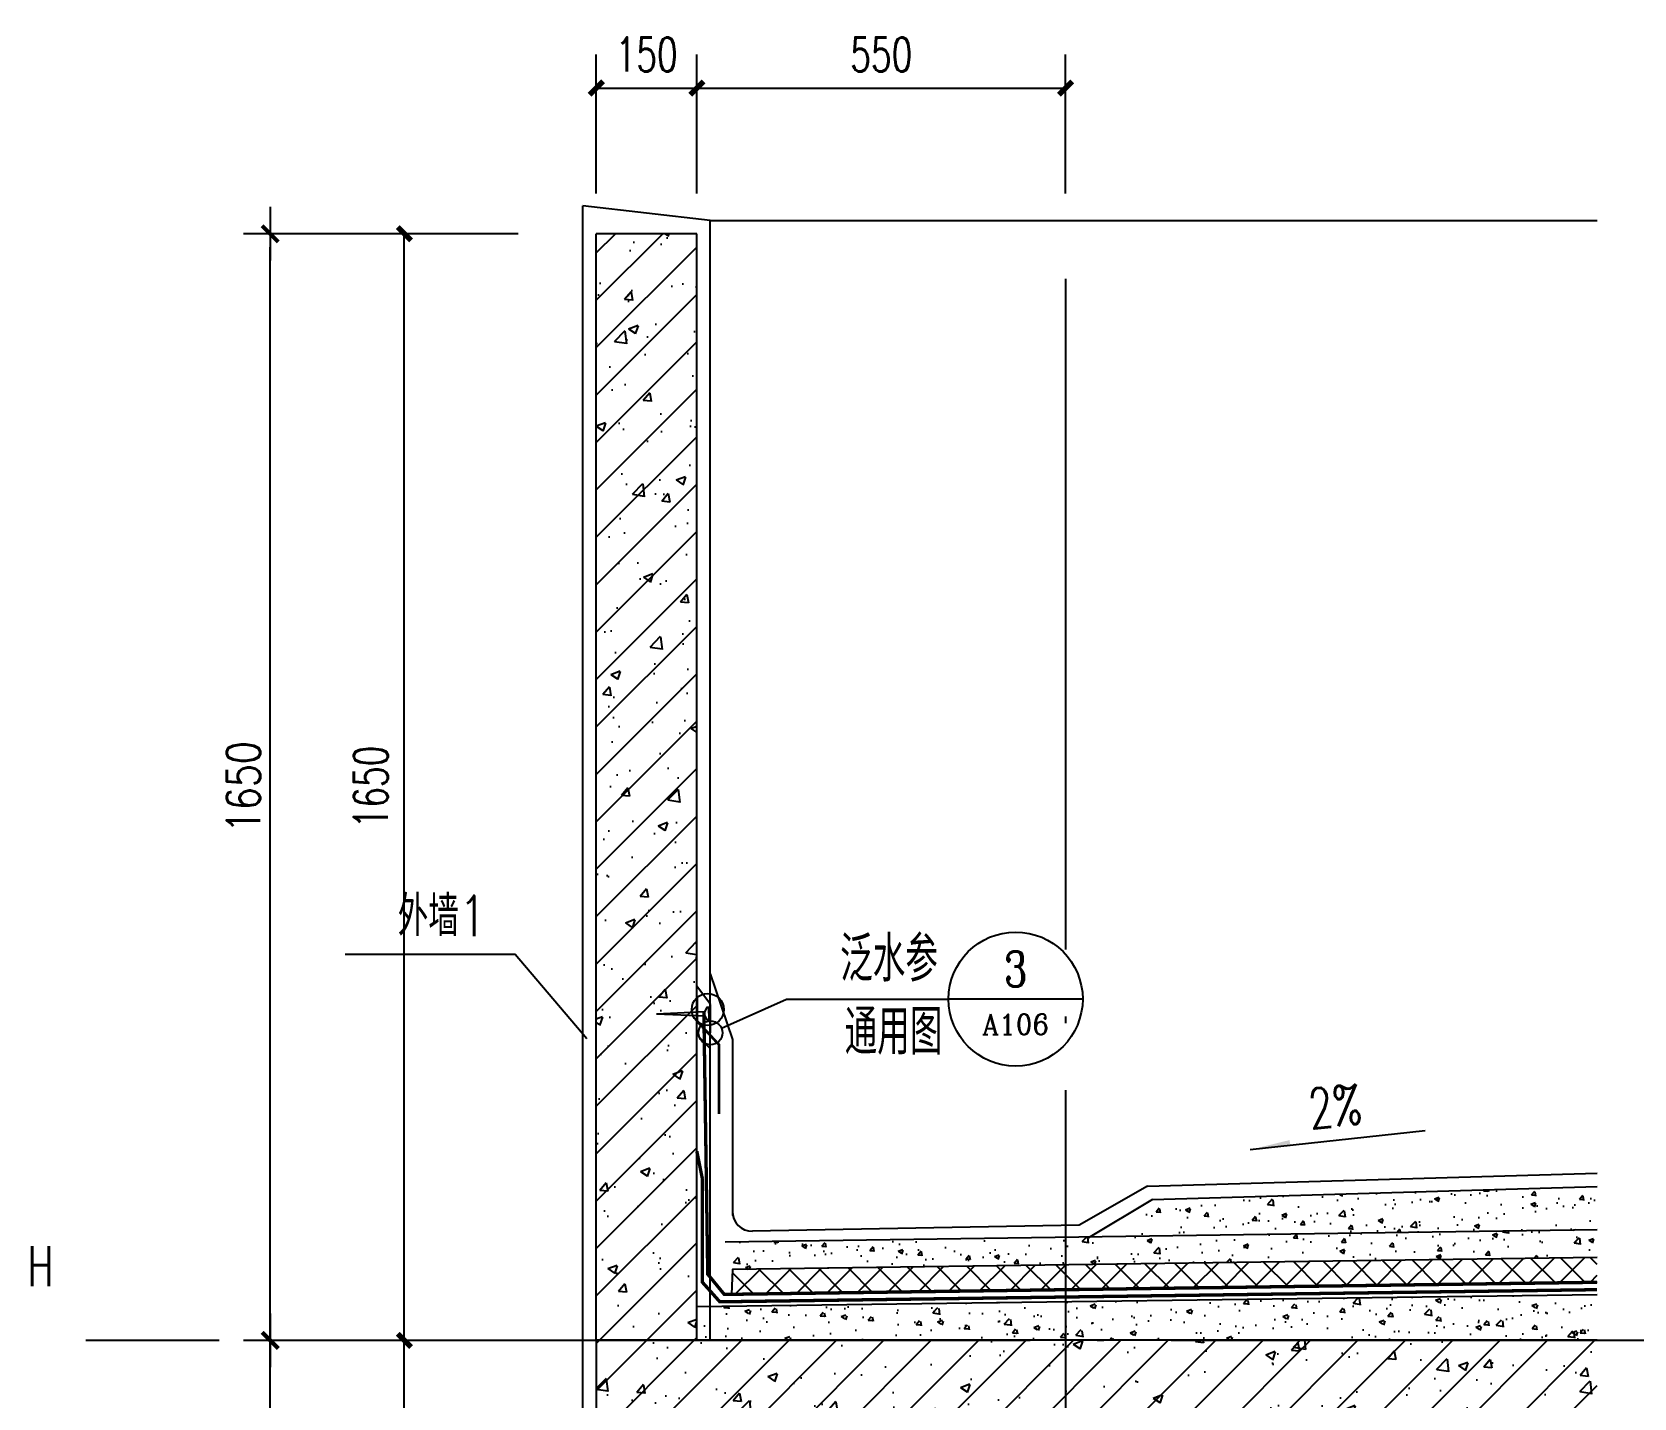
# Model space of a CAD drawing. Extents: x 447078 to 1776277, y 243534 to 519428.
# Drawn here: x 526220 to 528609, y 306437 to 308474 of the extents above; entities that cross this region are included whole.
import ezdxf
from ezdxf.enums import TextEntityAlignment as Align

# ---------------------------------------------------------------- set-up
doc = ezdxf.new("R2010")
doc.units = 0
doc.header["$LTSCALE"] = 1000
doc.header["$MEASUREMENT"] = 0
doc.linetypes.add('DASH', pattern=[0.35, 0.25, -0.1])
doc.linetypes.add('DOTE', pattern=[2.42, 2, -0.2, 0.02, -0.2])
doc.layers.get('Defpoints').update_dxf_attribs({"color": 2, "lineweight": 15})
for name, color, linetype in [('A-SURF', 6, 'Continuous'), ('A-WALL', 140, 'Continuous'), ('A-WALL-HATH', 8, 'Continuous'), ('COLUMN', 210, 'Continuous'), ('DIM_IDEN', 3, 'Continuous'), ('DIM_SYMB', 3, 'Continuous'), ('DOTE', 10, 'DOTE'), ('G-0-XREF', 2, 'Continuous'), ('PUB_DIM', 3, 'Continuous'), ('PUB_TEXT', 7, 'Continuous'), ('STAIR', 4, 'Continuous'), ('SURFACE', 6, 'Continuous'), ('Visible_line', 135, 'Continuous'), ('WALL', 130, 'Continuous'), ('填充', 8, 'Continuous'), ('节点大样$0$ANNO-TEXT', 33, 'Continuous')]:
    doc.layers.add(name, color=color, linetype=linetype)
doc.styles.add('_TCH_DIM', font='SIMPLEX', dxfattribs={"bigfont": 'GBCBIG'})
doc.styles.add('_TCH_DIM_T3', font='SIMPLEX', dxfattribs={"width": 0.705882, "bigfont": 'GBCBIG'})
doc.styles.add('_TCH_LABEL', font='COMPLEX', dxfattribs={"bigfont": 'GBCBIG'})
doc.styles.add('CCDI_T_G02_T3', font='simplex.shx', dxfattribs={"width": 0.8, "bigfont": 'zjdz.shx'})
doc.styles.add('节点大样$0$CCDI-TOG-02', font='simplex.shx', dxfattribs={"width": 0.8, "bigfont": 'zjdz.shx'})
doc.dimstyles.new('_TCH_ARCH&&20', dxfattribs={"dimtxt": 51, "dimasz": 20, "dimexe": 50, "dimexo": 60, "dimgap": 24.5, "dimtad": 1, "dimdec": 0, "dimzin": 0, "dimdsep": 46, "dimtxsty": '_TCH_DIM_T3', "dimblk": 'ARCHTICK', "dimcen": 0.09, "dimclrt": 7, "dimazin": 2, "dimtfac": 1, "dimtdec": 0, "dimtix": 1, "dimtmove": 2, "dimatfit": 3, "dimfxl": 1, "dimtolj": 1, "dimtzin": 0, "dimarcsym": 0})
doc.dimstyles.new('CCDI_DIMN_20$0$TCH&&150', dxfattribs={"dimtxt": 50, "dimasz": 20, "dimexe": 40, "dimexo": 60, "dimgap": 15, "dimtad": 1, "dimdec": 0, "dimzin": 0, "dimdsep": 46, "dimtxsty": 'CCDI_T_G02_T3', "dimblk": 'TICK-3', "dimcen": 0, "dimclrd": 256, "dimclre": 256, "dimclrt": 7, "dimazin": 0, "dimtfac": 0.5, "dimtdec": 0, "dimtix": 1, "dimtmove": 2, "dimatfit": 0, "dimldrblk": 'TICK-arow', "dimfxl": 200, "dimtvp": 1, "dimtolj": 1, "dimtzin": 0, "dimlwd": -1, "dimlwe": -1, "dimarcsym": 0})
pattern_1 = [(45, (-765809.07, -307317.066), (-35.355339, 35.355339), []), (50, (-765809.07, -307317.07), (143.452037, -12.550427), [15, -165]), (355, (-765809.07, -307317.07), (-27.750267, 150.438427), [12, -132]), (100.4514, (-765797.12, -307318.11), (115.701876, 137.887908), [12.748038, -140.228422]), (46.1842, (-765809.07, -307277.07), (213.44821, -33.103803), [22.5, -247.5]), (96.6356, (-765791.28, -307279.82), (186.93254, 194.823574), [19.122058, -210.3426]), (351.1842, (-765809.07, -307277.07), (186.93239, 194.82372), [18, -198]), (21, (-765789.07, -307287.07), (119.38141, -80.523778), [15, -165]), (326, (-765789.07, -307287.07), (48.663066, 145.030009), [12, -132]), (71.4514, (-765779.12, -307293.78), (168.044526, 64.5061), [12.748038, -140.228422]), (37.5, (-765809.07, -307317.066), (2.431971, 66.5787708), [0, -130.4, 0, -134, 0, -132.5]), (7.5, (-765809.07, -307317.066), (52.6139075, 78.8823424), [0, -76.4, 0, -127.4, 0, -50.5]), (327.5, (-765853.67, -307317.066), (106.7644872, -4.5109743), [0, -50, 0, -156, 0, -207]), (317.5, (-765873.67, -307317.07), (116.637234, 20.0209965), [0, -65, 0, -103.6, 0, -147])]

# ---------------------------------------------------------------- blocks, each defined once
blk = doc.blocks.new('A$C19575066')
at = {"layer": 'STAIR'}
for q in [(9.8, 81.9), (16.2, 81.9)]:
    blk.add_line((13.3, 9.2), q, dxfattribs=at)
blk.add_lwpolyline([(16.2, 81.9), (22.6, 84.7), (22.6, 87.1), (3.9, 87.1), (3.9, 84.7), (9.8, 81.9)], dxfattribs=at)
blk = doc.blocks.new('TICK-3')
blk.add_line((2, 0), (-2, 0))
at = {"const_width": 0.3}
blk.add_lwpolyline([(0.6, 0.6), (-0.6, -0.6)], dxfattribs=at)
blk = doc.blocks.new('*D5003')
at = {"layer": 'Defpoints', "color": 0}
for p in [(526575.1, 308173.6), (526799.6, 308173.6), (526799.6, 306523.2)]:
    blk.add_point(p, dxfattribs=at)
at = {"layer": 'PUB_DIM'}
for p, q in [((526739.6, 308173.6), (526535.1, 308173.6)), ((526575.1, 306543.2), (526575.1, 308153.6)), ((526739.6, 306523.2), (526535.1, 306523.2))]:
    blk.add_line(p, q, dxfattribs=at)
at = {"layer": 'PUB_DIM', "xscale": 20, "yscale": 20, "zscale": 20}
for p, rotation in [((526575.1, 308173.6), 90), ((526575.1, 306523.2), 270)]:
    blk.add_blockref('TICK-3', p, dxfattribs=dict(at, rotation=rotation))
at = {"layer": 'PUB_DIM', "color": 7, "insert": (526535.1, 307348.4), "char_height": 50, "attachment_point": 5, "rotation": 90, "style": 'CCDI_T_G02_T3'}
blk.add_mtext('\\A1;1650', dxfattribs=at)
blk = doc.blocks.new('TICK-arow')
blk.add_line((-1, 0), (0, 0))
blk.add_lwpolyline([(0, 0, 0, 1, 0), (-3, 0, 0, 0, 0)], format="xyseb")
blk = doc.blocks.new('*D5004')
at = {"layer": 'Defpoints', "color": 0}
for p in [(526575.1, 306523.2), (526799.6, 306523.2), (526799.6, 305773.2)]:
    blk.add_point(p, dxfattribs=at)
at = {"layer": 'PUB_DIM'}
for p, q in [((526739.6, 306523.2), (526535.1, 306523.2)), ((526575.1, 305793.2), (526575.1, 306503.2)), ((526739.6, 305773.2), (526535.1, 305773.2))]:
    blk.add_line(p, q, dxfattribs=at)
at = {"layer": 'PUB_DIM', "xscale": 20, "yscale": 20, "zscale": 20}
for p, rotation in [((526575.1, 306523.2), 90), ((526575.1, 305773.2), 270)]:
    blk.add_blockref('TICK-3', p, dxfattribs=dict(at, rotation=rotation))
at = {"layer": 'PUB_DIM', "color": 7, "insert": (526535.1, 306148.2), "char_height": 50, "attachment_point": 5, "rotation": 90, "style": 'CCDI_T_G02_T3'}
blk.add_mtext('\\A1;750', dxfattribs=at)
blk = doc.blocks.new('_ArchTick')
at = {"color": 0, "linetype": 'ByBlock', "const_width": 0.4}
blk.add_lwpolyline([(-0.5, -0.5), (0.5, 0.5)], dxfattribs=at)
blk = doc.blocks.new('*D5006')
at = {"layer": 'Defpoints', "color": 0}
for p in [(526775.1, 306523.2), (527004.7, 306523.2), (527004.7, 305873.2)]:
    blk.add_point(p, dxfattribs=at)
at = {"layer": 'PUB_DIM', "color": 0, "lineweight": -2}
for p, q in [((526944.7, 306523.2), (526725.1, 306523.2)), ((526775.1, 305873.2), (526775.1, 306523.2)), ((526944.7, 305873.2), (526725.1, 305873.2))]:
    blk.add_line(p, q, dxfattribs=at)
at = {"layer": 'PUB_DIM', "color": 0, "lineweight": -2, "xscale": 20, "yscale": 20, "zscale": 20}
for p, rotation in [((526775.1, 306523.2), 90), ((526775.1, 305873.2), 270)]:
    blk.add_blockref('_ArchTick', p, dxfattribs=dict(at, rotation=rotation))
at = {"layer": 'PUB_DIM', "color": 7, "insert": (526725.1, 306198.2), "char_height": 51, "attachment_point": 5, "rotation": 90, "style": '_TCH_DIM_T3'}
blk.add_mtext('\\A1;650', dxfattribs=at)
blk = doc.blocks.new('*D5007')
at = {"layer": 'Defpoints', "color": 0}
for p in [(526775.1, 308173.6), (527004.7, 308173.6), (527004.7, 306523.2)]:
    blk.add_point(p, dxfattribs=at)
at = {"layer": 'PUB_DIM', "color": 0, "lineweight": -2}
for p, q in [((526944.7, 308173.6), (526725.1, 308173.6)), ((526775.1, 306523.2), (526775.1, 308173.6)), ((526944.7, 306523.2), (526725.1, 306523.2))]:
    blk.add_line(p, q, dxfattribs=at)
at = {"layer": 'PUB_DIM', "color": 0, "lineweight": -2, "xscale": 20, "yscale": 20, "zscale": 20}
for p, rotation in [((526775.1, 308173.6), 90), ((526775.1, 306523.2), 270)]:
    blk.add_blockref('_ArchTick', p, dxfattribs=dict(at, rotation=rotation))
at = {"layer": 'PUB_DIM', "color": 7, "insert": (526725.1, 307348.4), "char_height": 51, "attachment_point": 5, "rotation": 90, "style": '_TCH_DIM_T3'}
blk.add_mtext('\\A1;1650', dxfattribs=at)
blk = doc.blocks.new('*D5064')
at = {"layer": 'Defpoints', "color": 0}
for p in [(527211.5, 308391), (527061.5, 308173.6), (527211.5, 308173.6)]:
    blk.add_point(p, dxfattribs=at)
at = {"layer": 'PUB_DIM', "color": 0, "lineweight": -2}
for p, q in [((527061.5, 308233.6), (527061.5, 308441)), ((527211.5, 308233.6), (527211.5, 308441)), ((527061.5, 308391), (527211.5, 308391))]:
    blk.add_line(p, q, dxfattribs=at)
at = {"layer": 'PUB_DIM', "color": 0, "lineweight": -2, "xscale": 20, "yscale": 20, "zscale": 20, "rotation": 180}
blk.add_blockref('_ArchTick', (527061.5, 308391), dxfattribs=at)
at = {"layer": 'PUB_DIM', "color": 0, "lineweight": -2, "xscale": 20, "yscale": 20, "zscale": 20}
blk.add_blockref('_ArchTick', (527211.5, 308391), dxfattribs=at)
at = {"layer": 'PUB_DIM', "color": 7, "insert": (527136.5, 308441), "char_height": 51, "attachment_point": 5, "style": '_TCH_DIM_T3'}
blk.add_mtext('\\A1;150', dxfattribs=at)
blk = doc.blocks.new('*D5065')
at = {"layer": 'Defpoints', "color": 0}
for p in [(527761.5, 308391), (527211.5, 308173.6), (527761.5, 308173.6)]:
    blk.add_point(p, dxfattribs=at)
at = {"layer": 'PUB_DIM', "color": 0, "lineweight": -2}
for p, q in [((527211.5, 308233.6), (527211.5, 308441)), ((527761.5, 308233.6), (527761.5, 308441)), ((527211.5, 308391), (527761.5, 308391))]:
    blk.add_line(p, q, dxfattribs=at)
at = {"layer": 'PUB_DIM', "color": 0, "lineweight": -2, "xscale": 20, "yscale": 20, "zscale": 20, "rotation": 180}
blk.add_blockref('_ArchTick', (527211.5, 308391), dxfattribs=at)
at = {"layer": 'PUB_DIM', "color": 0, "lineweight": -2, "xscale": 20, "yscale": 20, "zscale": 20}
blk.add_blockref('_ArchTick', (527761.5, 308391), dxfattribs=at)
at = {"layer": 'PUB_DIM', "color": 7, "insert": (527486.5, 308441), "char_height": 51, "attachment_point": 5, "style": '_TCH_DIM_T3'}
blk.add_mtext('\\A1;550', dxfattribs=at)

msp = doc.modelspace()

# ---------------------------------------------------------------- hatches: boundary and pattern name
at = {"layer": 'A-WALL-HATH'}
h = msp.add_hatch(dxfattribs=at)
h.set_pattern_fill('钢筋混凝土', color=256, scale=20)
h.set_pattern_definition(pattern_1)
h.paths.add_polyline_path([(527211.5, 308173.6), (527061.5, 308173.6), (527061.5, 306523.6), (527211.5, 306523.6)])
h = msp.add_hatch(dxfattribs=at)
h.set_pattern_fill('钢筋混凝土', color=256, scale=20)
h.set_pattern_definition(pattern_1)
h.paths.add_polyline_path([(527861.5, 306373.6), (528565.5, 306373.6), (528554.4, 306377.7), (528554.4, 306523.6), (527061.5, 306523.6), (527061.5, 306373.6), (527661.5, 306373.6), (527661.5, 305923.6), (527061.5, 305923.6), (527061.5, 305823.6), (527861.5, 305823.6)])
at = {"layer": 'DIM_SYMB'}
msp.add_hatch(color=256, dxfattribs=at).paths.add_polyline_path([(528036.9, 306807.6), (528096.6, 306814.1), (528095.7, 306822)])
at = {"layer": 'G-0-XREF', "ltscale": 5}
h = msp.add_hatch(dxfattribs=at)
h.set_pattern_fill('ANSI37', color=8, scale=20)
h.set_pattern_definition([(45, (-793735.335, -279692.503), (-22.4506403, 22.4506403), []), (135, (-793735.335, -279692.503), (-22.4506403, -22.4506403), [])])
h.paths.add_polyline_path([(528554.4, 306609.9), (528554.4, 306647), (527264.4, 306629), (527263, 306591.9)])
at = {"layer": '填充'}
h = msp.add_hatch(dxfattribs=at)
h.set_pattern_fill('混凝土', color=256, scale=10, angle=360, style=0)
h.set_pattern_definition([(50, (-1169181.716, -492965.653), (71.7260183, -6.2752135), [7.5, -82.5]), (355, (-1169181.716, -492965.65), (-13.8751334, 75.2192134), [6, -66]), (100.4514, (-1169175.74, -492966.176), (57.8509382, 68.9439542), [6.374019, -70.1142112]), (46.1842, (-1169181.72, -492945.65), (106.724105, -16.5519014), [11.25, -123.75]), (96.6356, (-1169172.82, -492947.03), (93.4662706, 97.411787), [9.561029, -105.1713]), (351.1842, (-1169181.72, -492945.65), (93.4661945, 97.41186), [9, -99]), (21, (-1169171.716, -492950.653), (59.6907052, -40.261889), [7.5, -82.5]), (326, (-1169171.716, -492950.65), (24.3315332, 72.5150045), [6, -66]), (71.4514, (-1169166.74, -492954.01), (84.0222629, 32.2530497), [6.374019, -70.1142112]), (37.5, (-1169181.716, -492965.653), (1.21598553, 33.2893854), [0, -65.2, 0, -67, 0, -66.25]), (7.5, (-1169181.716, -492965.653), (26.30695374, 39.4411712), [0, -38.2, 0, -63.7, 0, -25.25]), (327.5, (-1169204.016, -492965.653), (53.3822436, -2.25548717), [0, -25, 0, -78, 0, -103.5]), (317.5, (-1169214.016, -492965.653), (58.3186169, 10.0104982), [0, -32.5, 0, -51.8, 0, -73.5])])
h.paths.add_polyline_path([(528554.4, 306752.6), (527891.3, 306733.2), (527865, 306709.4), (527864.5, 306680.5), (527865.4, 306680.5), (527865, 306680.5), (528554.4, 306687.9)])
h.paths.add_polyline_path([(527853.8, 306709.4), (527800.8, 306679.4), (527834.5, 306679.9)])
h = msp.add_hatch(dxfattribs=at)
h.set_pattern_fill('混凝土', color=256, scale=10, angle=360, style=0)
h.set_pattern_definition([(50, (-793735.335, -279692.5), (71.7260183, -6.2752135), [7.5, -82.5]), (355, (-793735.335, -279692.5), (-13.8751334, 75.2192134), [6, -66]), (100.4514, (-793729.36, -279693.025), (57.8509382, 68.9439542), [6.374019, -70.1142112]), (46.1842, (-793735.335, -279672.5), (106.724105, -16.5519014), [11.25, -123.75]), (96.6356, (-793726.44, -279673.88), (93.4662706, 97.411787), [9.561029, -105.1713]), (351.1842, (-793735.33, -279672.5), (93.4661945, 97.41186), [9, -99]), (21, (-793725.335, -279677.5), (59.6907052, -40.261889), [7.5, -82.5]), (326, (-793725.335, -279677.5), (24.3315332, 72.5150045), [6, -66]), (71.4514, (-793720.36, -279680.86), (84.022263, 32.2530497), [6.374019, -70.1142112]), (37.5, (-793735.335, -279692.503), (1.21598553, 33.2893854), [0, -65.2, 0, -67, 0, -66.25]), (7.5, (-793735.335, -279692.503), (26.30695374, 39.4411712), [0, -38.2, 0, -63.7, 0, -25.25]), (327.5, (-793757.635, -279692.503), (53.3822436, -2.25548717), [0, -25, 0, -78, 0, -103.5]), (317.5, (-793767.635, -279692.503), (58.318617, 10.0104982), [0, -32.5, 0, -51.8, 0, -73.5])])
h.paths.add_polyline_path([(528554.4, 306647), (528554.4, 306687.9), (527263.8, 306670), (527264.4, 306629)])
h = msp.add_hatch(dxfattribs=at)
h.set_pattern_fill('混凝土', color=256, scale=10, angle=360, style=0)
h.set_pattern_definition([(50, (-1293996.843, -2130639.07), (71.7260183, -6.2752135), [7.5, -82.5]), (355, (-1293996.84, -2130639.07), (-13.8751334, 75.2192134), [6, -66]), (100.4514, (-1293990.866, -2130639.59), (57.8509382, 68.9439542), [6.374019, -70.1142112]), (46.1842, (-1293996.84, -2130619.07), (106.7241049, -16.5519014), [11.25, -123.75]), (96.6356, (-1293987.95, -2130620.45), (93.4662706, 97.411787), [9.5610288, -105.1713]), (351.1842, (-1293996.84, -2130619.07), (93.4661945, 97.41186), [9, -99]), (21, (-1293986.843, -2130624.07), (59.6907052, -40.2618891), [7.5, -82.5]), (326, (-1293986.84, -2130624.07), (24.3315332, 72.5150045), [6, -66]), (71.4514, (-1293981.87, -2130627.424), (84.0222629, 32.2530497), [6.374019, -70.1142112]), (37.5, (-1293996.843, -2130639.07), (1.21598553, 33.28938538), [0, -65.2, 0, -67, 0, -66.25]), (7.5, (-1293996.843, -2130639.07), (26.30695374, 39.4411712), [0, -38.2, 0, -63.7, 0, -25.25]), (327.5, (-1294019.143, -2130639.07), (53.38224362, -2.25548717), [0, -25, 0, -78, 0, -103.5]), (317.5, (-1294029.143, -2130639.07), (58.3186169, 10.0104982), [0, -32.5, 0, -51.8, 0, -73.5])])
h.paths.add_polyline_path([(528554.4, 306523.6), (528554.4, 306591.7), (527211.5, 306573.6), (527211.5, 306523.6)])

# ---------------------------------------------------------------- linework, layer by layer
at = {"ltscale": 5}
msp.add_line((527231.5, 308193.6), (528554.4, 308193.6), dxfattribs=at)
at = {"color": 8}
for p, q in [((527231.5, 306958.6, 0), (527211.4, 306979.3, 0)), ((527231.5, 306924.7, 0), (527231.5, 306958.6, 0))]:
    msp.add_line(p, q, dxfattribs=at)
msp.add_line((527061.5, 306523.6), (527061.5, 306373.6))
at = {"const_width": 4, "elevation": 0}
msp.add_lwpolyline([(527244.5, 306861), (527244.5, 306964.1), (527211.9, 306999.4), (527211.9, 307036.3)], dxfattribs=at)
at = {"layer": 'A-SURF'}
for p, q in [((527231.5, 308193.6), (527041.5, 308215.4)), ((527041.5, 305801.3), (527041.5, 308215.4)), ((527231.5, 306523.6), (527231.5, 308193.6)), ((527231.5, 306523.6), (527231.5, 307117.1))]:
    msp.add_line(p, q, dxfattribs=at)
at = {"layer": 'A-WALL'}
for p, q in [((527211.5, 308173.6), (527061.5, 308173.6)), ((527061.5, 306523.6), (527061.5, 308173.6)), ((527211.5, 306523.6), (527211.5, 308173.6)), ((527661.5, 306523.6), (527061.5, 306523.6)), ((528554.4, 306523.6), (527661.5, 306523.6))]:
    msp.add_line(p, q, dxfattribs=at)
at = {"layer": 'COLUMN'}
msp.add_line((527211.5, 306573.6, 0), (528554.4, 306591.7, 0), dxfattribs=at)
at = {"layer": 'DIM_IDEN'}
for p, q in [((527248.2, 306989), (527345.2, 307032.3)), ((527345.2, 307032.3), (527587, 307032.3)), ((527787, 307032.3), (527587, 307032.3))]:
    msp.add_line(p, q, dxfattribs=at)
for centre, radius in [((527687, 307032.3), 100), ((527227.7, 307016.8), 23.9), ((527231.9, 306981.8), 17.8)]:
    msp.add_circle(centre, radius, dxfattribs=at)
at = {"layer": 'DIM_SYMB'}
msp.add_lwpolyline([(528297.8, 306835.9), (528036.9, 306807.6)], dxfattribs=at)
at = {"layer": 'DOTE', "color": 1, "ltscale": 0.5}
for p, q in [((527761.5, 308106.3), (527761.5, 304473.2)), ((528918.8, 306523.2), (526300, 306523.2))]:
    msp.add_line(p, q, dxfattribs=at)
at = {"layer": 'G-0-XREF', "ltscale": 5}
msp.add_lwpolyline([(528554.4, 306647), (527264.4, 306629), (527263, 306591.9), (528554.4, 306609.9)], dxfattribs=at)
at = {"layer": 'SURFACE', "linetype": 'DASH', "ltscale": 0.3, "const_width": 5, "elevation": 0}
for points in [[(528554.4, 306609.9), (527252.4, 306591.8), (527227.7, 306622), (527221.9, 307013.5)], [(527219.7, 306764.3), (527211.4, 306805.3)], [(528554.4, 306598.9), (527245.7, 306580.8), (527219.7, 306610), (527219.7, 306764.3)]]:
    msp.add_lwpolyline(points, dxfattribs=at)
at = {"layer": 'Visible_line'}
for p, q in [((527231.5, 307070.1), (527264.4, 306971.8)), ((527264.4, 306971.8), (527264.4, 306709.5, 0)), ((527883.6, 306753.2, 0), (528554.4, 306772.5, 0)), ((527883.6, 306753.2, 0), (527782, 306695, 0)), ((527891.3, 306733.2, 0), (527795.8, 306676.3, 0)), ((527891.3, 306733.2, 0), (528554.4, 306752.6, 0)), ((528554.4, 306687.9), (527253.6, 306669.8)), ((527782, 306695, 0), (527294.4, 306686, 0))]:
    msp.add_line(p, q, dxfattribs=at)
msp.add_arc((527294.4, 306716, 0), 30, 180, 270, dxfattribs=at)
at = {"layer": 'WALL'}
for p, q in [((527231.9, 307024.2, 0), (527211.4, 307051.6, 0)), ((527231.9, 306981.8, 0), (527231.9, 307024.2, 0))]:
    msp.add_line(p, q, dxfattribs=at)
at = {"layer": '节点大样$0$ANNO-TEXT'}
msp.add_lwpolyline([(527047.5, 306972.9), (526940.3, 307098.7), (526686.9, 307098.7)], dxfattribs=at)

# ---------------------------------------------------------------- block references
at = {"layer": 'STAIR', "extrusion": (0, 0, -1), "zscale": -1, "rotation": 89.74732988813992}
msp.add_blockref('A$C19575066', (-527142, 306997, 0), dxfattribs=at)

# ---------------------------------------------------------------- texts
at = {"layer": 'PUB_TEXT', "style": '_TCH_DIM'}
for s, p in [('泛水参', (527425.2, 307058.5)), ('通用图', (527431.9, 306949.5))]:
    msp.add_text(s, height=67.52, dxfattribs=at).set_placement(p)
at = {"layer": 'PUB_TEXT', "style": '_TCH_LABEL'}
for s, height, p, p2 in [('3', 52.2, (527669.6, 307050.8), (527704.4, 307050.8)), ('A106', 30.05, (527636.9, 306979.6), (527737.1, 306979.6))]:
    msp.add_text(s, height=height, dxfattribs=at).set_placement(p, p2, align=Align.FIT)
at = {"layer": 'PUB_TEXT', "style": '_TCH_DIM', "width": 0.705882}
msp.add_text('2%', height=59.5, rotation=6.1878, dxfattribs=at).set_placement((528127.3, 306838.5))
msp.add_text('H', height=59.5, dxfattribs=at).set_placement((526212.5, 306604.2))
at = {"layer": '节点大样$0$ANNO-TEXT', "style": '节点大样$0$CCDI-TOG-02', "width": 0.8}
msp.add_text('外墙1', height=60, dxfattribs=at).set_placement((526765.2, 307126.3, 0))

# ---------------------------------------------------------------- dimensions: what is measured, and where the dimension line sits
at = {"layer": 'PUB_DIM'}
for p1, p2, distance, text, dimstyle, picture, middle in [((527061.5, 308173.6), (527211.5, 308173.6), 217.4, '150', '_TCH_ARCH&&20', '*D5064', (527136.5, 308441)), ((527211.5, 308173.6), (527761.5, 308173.6), 217.4, '550', '_TCH_ARCH&&20', '*D5065', (527486.5, 308441)), ((526799.6, 306523.2), (526799.6, 308173.6), 224.5, '1650', 'CCDI_DIMN_20$0$TCH&&150', '*D5003', (526535.1, 307348.4)), ((527004.7, 306523.2), (527004.7, 308173.6), 229.6, '1650', '_TCH_ARCH&&20', '*D5007', (526725.1, 307348.4)), ((526799.6, 305773.2), (526799.6, 306523.2), 224.5, '750', 'CCDI_DIMN_20$0$TCH&&150', '*D5004', (526535.1, 306148.2)), ((527004.7, 305873.2), (527004.7, 306523.2), 229.6, '650', '_TCH_ARCH&&20', '*D5006', (526725.1, 306198.2))]:
    dim = msp.add_aligned_dim(p1=p1, p2=p2, distance=distance, text=text, dimstyle=dimstyle, dxfattribs=at)
    dim.commit()
    dim.dimension.update_dxf_attribs({"geometry": picture, "text_midpoint": middle})

doc.saveas('drawing.dxf')
